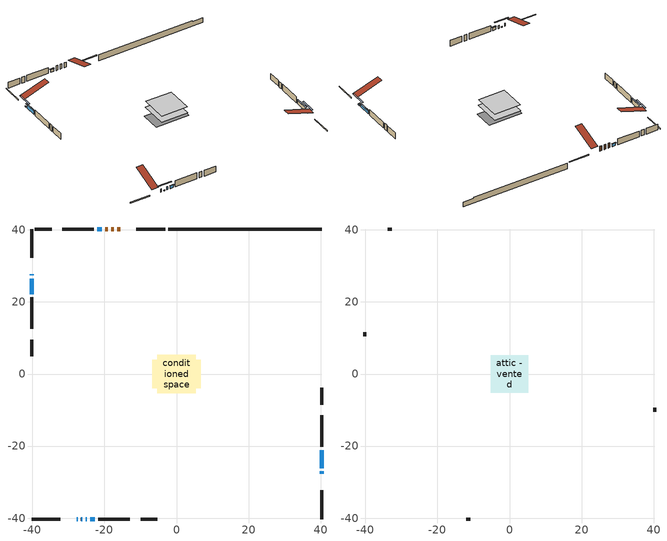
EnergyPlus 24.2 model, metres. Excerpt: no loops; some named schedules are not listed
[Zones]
conditioned space
 floor adiabatic (AdiabaticFloorConstruction): -5.33,-5.33 -5.33,5.33 5.33,5.33 5.33,-5.33 z1.22
 floor foundation (Slab1 construction): -6.7,-3.92 -6.7,3.92 6.7,3.92 6.7,-3.92 z-1.22
 wall outside (RimJoist1 construction): -3.16,40.24 -11.12,40.24 / -40.24,-40.24 -32.28,-40.24 / -40.24,40.24 -40.24,32.28 / 40.24,-40.24 40.24,-32.28 z1.22:1.52
 wall outside (AdiabaticWallConstruction 1): -15.66,40.24 -16.45,40.24 / -17.37,40.24 -18.11,40.24 / -19.03,40.24 -19.77,40.24 z1.22:3.25
 wall outside (AdiabaticWallConstruction): -27.73,-40.24 -27.43,-40.24 / -25.23,-40.24 -24.85,-40.24 z1.22:2.44; 40.24,-27.74 40.24,-27.04 / -26.51,-40.24 -26.15,-40.24 / -40.24,27.74 -40.24,27.39 z1.22:1.52; 40.24,-26.12 40.24,-21.16 z1.22:2.63; -20.69,40.24 -21.99,40.24 / -23.92,-40.24 -22.63,-40.24 z1.22:2.32; -40.24,26.46 -40.24,22.2 z1.22:3.04
 wall outside (Wall1 construction): -22.91,40.24 -31.69,40.24 / -21.7,-40.24 -12.92,-40.24 / -40.24,21.27 -40.24,12.49 / 40.24,-20.23 40.24,-11.45 z1.22:3.66
 wall outside (Wall3 construction): -34.65,40.24 -39.31,40.24 / -9.96,-40.24 -5.31,-40.24 / -40.24,9.53 -40.24,4.88 / 40.24,-8.5 40.24,-3.84 z1.22:3.66
 wall foundation (FoundationWall1 construction): -2.23,40.24,-1.22 -2.23,40.24,1.22 35.99,40.24,1.22 35.99,40.24,0.78 40.24,40.24,0.78 40.24,40.24,-1.22
 window (WindowConstruction 4): -27.73,-40.24 -27.43,-40.24 z1.22:2.44
 window (WindowConstruction 6): 40.24,-27.73 40.24,-27.05 z1.22:1.51
 window (WindowConstruction 7): -26.5,-40.24 -26.16,-40.24 z1.22:1.51
 window (WindowConstruction 8): -40.24,27.73 -40.24,27.39 z1.22:1.51
 window (WindowConstruction 5): -25.23,-40.24 -24.85,-40.24 z1.22:2.44
 window (WindowConstruction): 40.24,-26.12 40.24,-21.16 z1.22:2.63
 window (WindowConstruction 1): -20.7,40.24 -21.98,40.24 z1.22:2.32
 window (WindowConstruction 2): -23.92,-40.24 -22.63,-40.24 z1.22:2.32
 window (WindowConstruction 3): -40.24,26.46 -40.24,22.2 z1.22:3.04
 door (Door): -15.67,40.24 -16.44,40.24 z1.22:3.25
 door (Door 1): -17.37,40.24 -18.11,40.24 z1.22:3.25
 door (Door 2): -19.03,40.24 -19.77,40.24 z1.22:3.25
 ceiling adiabatic (AdiabaticFloorConstruction): 5.33,-5.33 5.33,5.33 -5.33,5.33 -5.33,-5.33 z1.22
attic - vented
 floor to conditioned space (Floor1 construction Reversed): -5.23,-5.23 -5.23,5.23 5.23,5.23 5.23,-5.23 z3.66
 wall outside (Wall2 construction): -32.62,40.24 -33.72,40.24 / -11.99,-40.24 -10.89,-40.24 / -40.24,11.56 -40.24,10.46 / 40.24,-10.52 40.24,-9.43 z1.22:3.66
 roof outside (Roof1 construction): -14.74,40.24,3.66 -14.74,30.05,7.05 -12.05,30.05,7.05 -12.05,40.24,3.66; -28.66,-40.24,3.66 -28.66,-30.05,7.05 -31.35,-30.05,7.05 -31.35,-40.24,3.66; -40.24,28.66,3.66 -30.05,28.66,7.05 -30.05,31.35,7.05 -40.24,31.35,3.66; 40.24,-28.66,3.66 30.05,-28.66,7.05 30.05,-31.35,7.05 40.24,-31.35,3.66
shading: 40.24,-24.41 40.24,-30.37 40.65,-30.37 40.65,-24.41 z4.15; -23.52,-40.24 -29.14,-40.24 -29.14,-40.65 -23.52,-40.65 z4.15; -40.24,24.75 -40.24,30.37 -40.65,30.37 -40.65,24.75 z4.15; 40.24,-20.96 40.24,-26.32 40.65,-26.32 40.65,-20.96 z2.83; -22.19,40.24 -20.49,40.24 -20.49,40.65 -22.19,40.65 z2.52; -22.43,-40.24 -24.12,-40.24 -24.12,-40.65 -22.43,-40.65 z2.52; -40.24,22 -40.24,26.66 -40.65,26.66 -40.65,22 z3.24
[Building]
Building 1: Terrain=Suburbs
[Site:Location]
Vancouver Intl AP_BC: Latitude {deg}=49.19; Longitude {deg}=-123.18; Time Zone {hr}=-8; Elevation {m}=4; Keep Site Location Information=Yes
[Site:GroundTemperature:Shallow]
8.06451, 6.96315, 6.87495, 7.3976, 9.49575, 11.5841, 13.3946, 14.5416, 14.639, 13.7062, 11.9418, 9.91751
[Site:WaterMainsTemperature]
Calculation Method=Schedule; Temperature Schedule=mains temperature schedule
[Material] Roughness=Rough; Thermal Absorptance=0.9
Name | Thickness {m} | Conductivity {W/m-K} | Density {kg/m3} | Specific Heat {J/kg-K} | Solar Absorptance | Visible Absorptance
asphalt or fiberglass shingles | 0.00635 | 0.162714 | 1121.4 | 1465.45 | 0.84 | 0.84
ceiling loosefill ins | 0.0846667 | 0.0480833 | 16.02 | 1046.75 | 0.7 | 0.7
ceiling stud and cavity | 0.1397 | 0.087088 | 65.682 | 1177.47 | 0.7 | 0.7
concrete 4.0 in. | 0.1016 | 1.803125 | 2242.8 | 837.4 | 0.7 | 0.7
concrete 8.0 in. | 0.2032 | 1.803125 | 2242.8 | 837.4 | 0.7 | 0.7
door material | 0.04445 | 0.053851 | 512.64 | 1214.23 | 0.7 | 0.7
door material 1 | 0.04445 | 0.188738 | 512.64 | 1214.23 | 0.7 | 0.7
door material 2 | 0.04445 | 0.20624 | 512.64 | 1214.23 | 0.7 | 0.7
exterior vertical ins | 0.0369022 | 0.029427 | 32.04 | 1214.23 | 0.7 | 0.7
floor covering | 0.0127 | 0.0433444 | 54.468 | 1339.84 | 0.6 | 0.6
floor rigid ins; wall rigid ins | 0.512978 | 0.029427 | 32.04 | 1214.23 | 0.7 | 0.7
floor stud and cavity | 0.1397 | 1.75129 | 37.0049 | 1207.88 | 0.7 | 0.7
furniture material conditioned space 1 | 0.1524 | 0.115458 | 640.8 | 1214.23 | 0.6 | 0.6
gypsum board | 0.0127 | 0.160291 | 801 | 837.4 | 0.6 | 0.6
gypsum board 1 | 0.0127 | 0.160291 | 801 | 837.4 | 0.7 | 0.7
osb sheathing 0.5 in. | 0.0127 | 0.115458 | 512.64 | 1214.23 | 0.7 | 0.7
osb sheathing 0.75 in. | 0.01905 | 0.115458 | 512.64 | 1214.23 | 0.7 | 0.7
osb sheathing 2.0 in. | 0.0508 | 0.115458 | 512.64 | 1214.23 | 0.7 | 0.7
rim joist stud and cavity | 0.0508 | 0.0495211 | 125.044 | 1163.47 | 0.6 | 0.6
slab rigid ins | 0.00461059 | 0.029427 | 32.04 | 1214.23 | 0.7 | 0.7
wall stud and cavity | 0.1397 | 0.123967 | 139.0536 | 1170.24 | 0.7 | 0.7
wall stud and cavity 1 | 0.0889 | 6.1454 | 50.32683 | 1063.81 | 0.6 | 0.6
wall stud and cavity 2 | 0.1397 | 0.112846 | 139.0536 | 1170.24 | 0.7 | 0.7
wall stud and cavity 3 | 0.0889 | 0.380278 | 52.3479 | 1209.89 | 0.7 | 0.7
wall stud and cavity 4 | 0.0889 | 0.391764 | 83.0341 | 1211.67 | 0.7 | 0.7
wood siding | 0.0254 | 0.102417 | 544.68 | 1172.36 | 0.4 | 0.4
wood siding 1 | 0.00254 | 0.102417 | 544.68 | 1172.36 | 0.4 | 0.4
wood siding 2; wood siding 3; wood siding 4 | 0.0254 | 0.102417 | 544.68 | 1172.36 | 0.7 | 0.7
[WindowMaterial:SimpleGlazingSystem]
Name | U-Factor {W/m2-K} | Solar Heat Gain Coefficient
WindowMaterial | 2.739635 | 0.64
WindowMaterial 1 | 2.76916 | 0.62
WindowMaterial 2 | 2.714084 | 0.66
WindowMaterial 3 | 2.74702 | 0.58
WindowMaterial 4 | 2.736796 | 0.54
WindowMaterial 5 | 2.992306 | 0.41
[Construction]
AdiabaticFloorConstruction: floor stud and cavity, floor rigid ins, osb sheathing 0.75 in., floor covering
AdiabaticWallConstruction: wood siding 3, wall rigid ins, wall stud and cavity 3, gypsum board
AdiabaticWallConstruction 1: wood siding 4, wall rigid ins, wall stud and cavity 3, gypsum board
Door: door material
Door 1: door material 1
Door 2: door material 2
Floor1 construction Reversed: gypsum board, ceiling stud and cavity, ceiling loosefill ins
FoundationWall1 construction: concrete 8.0 in., gypsum board 1
furniture construction conditioned space 1: furniture material conditioned space 1
PartitionWallConstruction: gypsum board, wall stud and cavity 4, gypsum board
RimJoist1 construction: wood siding 2, osb sheathing 2.0 in., rim joist stud and cavity
Roof1 construction: asphalt or fiberglass shingles
Slab1 construction: slab rigid ins, concrete 4.0 in.
Wall1 construction: wood siding, osb sheathing 0.5 in., wall stud and cavity, gypsum board
Wall2 construction: wood siding 1, wall stud and cavity 1
Wall3 construction: wood siding, osb sheathing 0.5 in., wall stud and cavity 2, gypsum board
WindowConstruction: WindowMaterial
WindowConstruction 1; WindowConstruction 2: WindowMaterial 1
WindowConstruction 3: WindowMaterial 2
WindowConstruction 4: WindowMaterial 3
WindowConstruction 5: WindowMaterial 4
WindowConstruction 6; WindowConstruction 7; WindowConstruction 8: WindowMaterial 5
[Zone] Multiplier=1; Part of Total Floor Area=Yes
Name | Volume {m3}
attic - vented | 60.2666
conditioned space | 546.9
[Space]
Name | Zone | Volume {m3}
attic - vented 1 | attic - vented | 60.2666
conditioned space 1 | conditioned space | 546.9
[ZoneInfiltration:EffectiveLeakageArea]
infil attic - vented 1: Zone or Space=attic - vented 1; Schedule=Always On Discrete; Effective Air Leakage Area {cm2}=4524.83; Stack Coefficient=0.000405649; Wind Coefficient=1.3608e-05
[ZoneMixing]
whole house fan mix: Zone or Space=attic - vented; Schedule=Always On Continuous; Design Flow Rate Calculation Method=Flow/Zone; Design Flow Rate {m3/s}=0; Source Zone or Space=conditioned space
[SurfaceProperty:ExposedFoundationPerimeter]
Slab1: Exposed Perimeter Calculation Method=TotalExposedPerimeter; Total Exposed Perimeter {m}=42.47
[InternalMass] Zone or ZoneList=conditioned space; Space or SpaceList=conditioned space 1
Name | Construction | Surface Area {m2}
furniture mass conditioned space 1 | furniture construction conditioned space 1 | 87.4921
partition wall mass | PartitionWallConstruction | 218.73
[Lights]
interior lighting: Zone or ZoneList or Space or SpaceList=conditioned space 1; Schedule=interior lighting schedule; Design Level Calculation Method=LightingLevel; Lighting Level {W}=343.2; Return Air Fraction=0; Fraction Radiant=0.6; Fraction Visible=0.2; Fraction Replaceable=1
[People]
occupants: Zone or ZoneList or Space or SpaceList=conditioned space 1; Number of People Schedule=occupants schedule; Number of People Calculation Method=People; Number of People=3; Fraction Radiant=0.314171; Sensible Heat Fraction=0.56303; Activity Level Schedule=occupants activity schedule; Carbon Dioxide Generation Rate {m3/s-W}=0; Enable ASHRAE 55 Comfort Warnings=No; Mean Radiant Temperature Calculation Type=EnclosureAveraged
[ElectricEquipment] Zone or ZoneList or Space or SpaceList=conditioned space 1; Design Level Calculation Method=EquipmentLevel
Name | Schedule | Design Level {W} | Fraction Latent | Fraction Radiant | Fraction Lost
clothes dryer | clothes dryer schedule | 140.772 | 0.015 | 0.081 | 0.85
clothes washer | clothes washer schedule | 32.1985 | 0.03 | 0.162 | 0.7
cooking range | cooking range schedule | 215.147 | 0.08 | 0.432 | 0.2
dishwasher | dishwasher schedule | 66.8632 | 0.3 | 0.18 | 0.4
fridge | fridge schedule | 72.9452 | 0 | 0.6 | 0
mech vent house fan | mech vent house fan schedule | 10 | 0 | 0 | 1
mech vent house fan cfis | mech vent house fan cfis schedule | 0 | 0 | 0 | 0
misc plug loads | misc plug loads schedule | 494.7 | 0.045 | 0.513 | 0.1
whole house fan | Always On Discrete | 0 | 0 | 0 | 1
[OtherEquipment] Zone or ZoneList or Space or SpaceList=conditioned space 1; Design Level Calculation Method=EquipmentLevel
Name | Fuel Type | Schedule | Design Level {W} | Fraction Latent | Fraction Radiant | Fraction Lost
clothes dryer 1 | Electricity | clothes dryer schedule | 0 | 0.015 | 0.081 | 0.85
cooking range 1 | Electricity | cooking range schedule | 0 | 0.08 | 0.432 | 0.2
general water use latent | None | general water use schedule | 62.594 | 1 | 0 | 0
general water use sensible | None | general water use schedule | -61.6891 | 0 | 0.6 | 0
mech vent house fan latent load | None | Always On Discrete | 0 | 1 | 0 | 0
mech vent house fan sensible load | None | Always On Discrete | 0 | 0 | 0 | 0
water heater energy adjustment1 | NaturalGas | Always On Discrete | 0.01 | 0 | 0 | 1
[ZoneInfiltration:DesignFlowRate] Zone or ZoneList or Space or SpaceList=conditioned space 1; Schedule=Always On Discrete; Design Flow Rate Calculation Method=Flow/Zone; Design Flow Rate {m3/s}=0
infil flow; natural vent flow; whole house fan flow
[AvailabilityManager:Scheduled]
furnace airloop Availability Manager: Schedule=Always On Discrete
[Foundation:Kiva]
Foundation Kiva 1: Initial Indoor Air Temperature {C}=21; Wall Height Above Grade {m}=1.21999; Wall Depth Below Slab {m}=0.2032; Custom Block Material Name 1=exterior vertical ins; Custom Block Depth 1 {m}=2.43998; Custom Block X Position 1 {m}=0.2159; Custom Block Z Position 1 {m}=0
[Foundation:Kiva:Settings]
Soil Conductivity {W/m-K}=0.849921; Soil Density {kg/m3}=1842.3; Soil Specific Heat {J/kg-K}=418.7; Ground Solar Absorptivity=0.9; Ground Thermal Absorptivity=0.9; Ground Surface Roughness {m}=0.03; Far-Field Width {m}=40; Deep-Ground Boundary Condition=ZeroFlux; Deep-Ground Depth {m}=40; Minimum Cell Dimension {m}=0.2; Maximum Cell Growth Coefficient=3; Simulation Timestep=Timestep
[Exterior:Lights]
exterior lighting: Schedule=exterior lighting schedule; Design Level {W}=75.6
[EnergyManagementSystem:GlobalVariable]
furnace_airloop_Fan_RTF
infil_program_Qfan
infil_program_Qinf
natural_vent_program_Qnv
natural_vent_program_Qwhf
[EnergyManagementSystem:Sensor]
Name | Output:Variable or Output:Meter Index Key | Output:Variable or Output:Meter
airflow_gain | infil flow | Infiltration Sensible Heat Gain Energy
airflow_gain_1 | natural vent flow | Infiltration Sensible Heat Gain Energy
airflow_gain_2 | whole house fan flow | Infiltration Sensible Heat Gain Energy
airflow_loss | infil flow | Infiltration Sensible Heat Loss Energy
airflow_loss_1 | natural vent flow | Infiltration Sensible Heat Loss Energy
airflow_loss_2 | whole house fan flow | Infiltration Sensible Heat Loss Energy
clg_load_cond |  | Cooling:EnergyTransfer:Zone:CONDITIONED SPACE
clg_sp_s; clg_sp_s_1 | cooling setpoint | Schedule Value
clothes_dryer_exhaust_0_sch_s | clothes dryer exhaust 0 schedule | Schedule Value
cool_season | cooling season schedule | Schedule Value
htg_load_cond |  | Heating:EnergyTransfer:Zone:CONDITIONED SPACE
htg_sp_s; htg_sp_s_1 | heating setpoint | Schedule Value
ig_ee_conv | clothes dryer | Electric Equipment Convective Heating Energy
ig_ee_conv_2 | cooking range | Electric Equipment Convective Heating Energy
ig_ee_conv_4 | fridge | Electric Equipment Convective Heating Energy
ig_ee_conv_5 | misc plug loads | Electric Equipment Convective Heating Energy
ig_ee_conv_6 | whole house fan | Electric Equipment Convective Heating Energy
ig_ee_rad | clothes dryer | Electric Equipment Radiant Heating Energy
ig_ee_rad_2 | cooking range | Electric Equipment Radiant Heating Energy
ig_ee_rad_4 | fridge | Electric Equipment Radiant Heating Energy
ig_ee_rad_5 | misc plug loads | Electric Equipment Radiant Heating Energy
ig_ee_rad_6 | whole house fan | Electric Equipment Radiant Heating Energy
ig_lgt_conv | interior lighting | Lights Convective Heating Energy
ig_lgt_rad | interior lighting | Lights Radiant Heating Energy
ig_lgt_vis | interior lighting | Lights Visible Radiation Heating Energy
ig_oe_conv | clothes dryer 1 | Other Equipment Convective Heating Energy
ig_oe_conv_1 | cooking range 1 | Other Equipment Convective Heating Energy
ig_oe_conv_2 | general water use latent | Other Equipment Convective Heating Energy
ig_oe_conv_3 | general water use sensible | Other Equipment Convective Heating Energy
ig_oe_conv_4 | water heater energy adjustment1 | Other Equipment Convective Heating Energy
ig_oe_rad | clothes dryer 1 | Other Equipment Radiant Heating Energy
ig_oe_rad_1 | cooking range 1 | Other Equipment Radiant Heating Energy
ig_oe_rad_2 | general water use latent | Other Equipment Radiant Heating Energy
ig_oe_rad_3 | general water use sensible | Other Equipment Radiant Heating Energy
ig_oe_rad_4 | water heater energy adjustment1 | Other Equipment Radiant Heating Energy
ig_ppl_conv | occupants | People Convective Heating Energy
ig_ppl_rad | occupants | People Radiant Heating Energy
im_conv | furniture mass conditioned space 1 | Surface Inside Face Convection Heat Gain Energy
im_conv_1 | partition wall mass | Surface Inside Face Convection Heat Gain Energy
im_ig | furniture mass conditioned space 1 | Surface Inside Face Internal Gains Radiation Heat Gain Energy
im_ig_1 | partition wall mass | Surface Inside Face Internal Gains Radiation Heat Gain Energy
im_lgt | furniture mass conditioned space 1 | Surface Inside Face Lights Radiation Heat Gain Energy
im_lgt_1 | partition wall mass | Surface Inside Face Lights Radiation Heat Gain Energy
im_sol | furniture mass conditioned space 1 | Surface Inside Face Solar Radiation Heat Gain Energy
im_sol_1 | partition wall mass | Surface Inside Face Solar Radiation Heat Gain Energy
im_surf | furniture mass conditioned space 1 | Surface Inside Face Net Surface Thermal Radiation Heat Gain Energy
im_surf_1 | partition wall mass | Surface Inside Face Net Surface Thermal Radiation Heat Gain Energy
mv_conv | mech vent house fan | Electric Equipment Convective Heating Energy
mv_conv_1 | mech vent house fan cfis | Electric Equipment Convective Heating Energy
mv_conv_2 | mech vent house fan latent load | Other Equipment Convective Heating Energy
mv_conv_3 | mech vent house fan sensible load | Other Equipment Convective Heating Energy
mv_rad | mech vent house fan | Electric Equipment Radiant Heating Energy
mv_rad_1 | mech vent house fan cfis | Electric Equipment Radiant Heating Energy
mv_rad_2 | mech vent house fan latent load | Other Equipment Radiant Heating Energy
mv_rad_3 | mech vent house fan sensible load | Other Equipment Radiant Heating Energy
natural_vent_s | natural vent schedule | Schedule Value
out_pb_s |  | Site Outdoor Air Barometric Pressure
out_wt_s |  | Site Outdoor Air Humidity Ratio
site_vw_s |  | Site Wind Speed
ss_back_out | Window1 | Surface Window Shortwave from Zone Back Out Window Heat Transfer Rate
ss_back_out_1 | Window10 | Surface Window Shortwave from Zone Back Out Window Heat Transfer Rate
ss_back_out_2 | Window12 | Surface Window Shortwave from Zone Back Out Window Heat Transfer Rate
ss_back_out_3 | Window13 | Surface Window Shortwave from Zone Back Out Window Heat Transfer Rate
ss_back_out_4 | Window2 | Surface Window Shortwave from Zone Back Out Window Heat Transfer Rate
ss_back_out_5 | Window3 | Surface Window Shortwave from Zone Back Out Window Heat Transfer Rate
ss_back_out_6 | Window6 | Surface Window Shortwave from Zone Back Out Window Heat Transfer Rate
ss_back_out_7 | Window7 | Surface Window Shortwave from Zone Back Out Window Heat Transfer Rate
ss_back_out_8 | Window8 | Surface Window Shortwave from Zone Back Out Window Heat Transfer Rate
ss_conv | Door1 | Surface Inside Face Convection Heat Gain Energy
ss_conv_1 | Door2 | Surface Inside Face Convection Heat Gain Energy
ss_conv_10 | Window7 | Surface Inside Face Convection Heat Gain Energy
ss_conv_11 | Window8 | Surface Inside Face Convection Heat Gain Energy
ss_conv_2 | Door3 | Surface Inside Face Convection Heat Gain Energy
ss_conv_3 | Window1 | Surface Inside Face Convection Heat Gain Energy
ss_conv_4 | Window10 | Surface Inside Face Convection Heat Gain Energy
ss_conv_5 | Window12 | Surface Inside Face Convection Heat Gain Energy
ss_conv_6 | Window13 | Surface Inside Face Convection Heat Gain Energy
ss_conv_7 | Window2 | Surface Inside Face Convection Heat Gain Energy
ss_conv_8 | Window3 | Surface Inside Face Convection Heat Gain Energy
ss_conv_9 | Window6 | Surface Inside Face Convection Heat Gain Energy
ss_ig | Door1 | Surface Inside Face Internal Gains Radiation Heat Gain Energy
ss_ig_1 | Door2 | Surface Inside Face Internal Gains Radiation Heat Gain Energy
ss_ig_10 | Window7 | Surface Inside Face Internal Gains Radiation Heat Gain Energy
ss_ig_11 | Window8 | Surface Inside Face Internal Gains Radiation Heat Gain Energy
ss_ig_2 | Door3 | Surface Inside Face Internal Gains Radiation Heat Gain Energy
ss_ig_3 | Window1 | Surface Inside Face Internal Gains Radiation Heat Gain Energy
ss_ig_4 | Window10 | Surface Inside Face Internal Gains Radiation Heat Gain Energy
ss_ig_5 | Window12 | Surface Inside Face Internal Gains Radiation Heat Gain Energy
ss_ig_6 | Window13 | Surface Inside Face Internal Gains Radiation Heat Gain Energy
ss_ig_7 | Window2 | Surface Inside Face Internal Gains Radiation Heat Gain Energy
ss_ig_8 | Window3 | Surface Inside Face Internal Gains Radiation Heat Gain Energy
ss_ig_9 | Window6 | Surface Inside Face Internal Gains Radiation Heat Gain Energy
ss_lgt | Door1 | Surface Inside Face Lights Radiation Heat Gain Energy
ss_lgt_1 | Door2 | Surface Inside Face Lights Radiation Heat Gain Energy
ss_lgt_2 | Door3 | Surface Inside Face Lights Radiation Heat Gain Energy
ss_sol | Door1 | Surface Inside Face Solar Radiation Heat Gain Energy
ss_sol_1 | Door2 | Surface Inside Face Solar Radiation Heat Gain Energy
ss_sol_2 | Door3 | Surface Inside Face Solar Radiation Heat Gain Energy
ss_surf | Door1 | Surface Inside Face Net Surface Thermal Radiation Heat Gain Energy
ss_surf_1 | Door2 | Surface Inside Face Net Surface Thermal Radiation Heat Gain Energy
ss_surf_10 | Window7 | Surface Inside Face Net Surface Thermal Radiation Heat Gain Energy
ss_surf_11 | Window8 | Surface Inside Face Net Surface Thermal Radiation Heat Gain Energy
ss_surf_2 | Door3 | Surface Inside Face Net Surface Thermal Radiation Heat Gain Energy
ss_surf_3 | Window1 | Surface Inside Face Net Surface Thermal Radiation Heat Gain Energy
ss_surf_4 | Window10 | Surface Inside Face Net Surface Thermal Radiation Heat Gain Energy
ss_surf_5 | Window12 | Surface Inside Face Net Surface Thermal Radiation Heat Gain Energy
ss_surf_6 | Window13 | Surface Inside Face Net Surface Thermal Radiation Heat Gain Energy
ss_surf_7 | Window2 | Surface Inside Face Net Surface Thermal Radiation Heat Gain Energy
ss_surf_8 | Window3 | Surface Inside Face Net Surface Thermal Radiation Heat Gain Energy
ss_surf_9 | Window6 | Surface Inside Face Net Surface Thermal Radiation Heat Gain Energy
ss_trans_in | Window1 | Surface Window Transmitted Solar Radiation Rate
ss_trans_in_1 | Window10 | Surface Window Transmitted Solar Radiation Rate
ss_trans_in_2 | Window12 | Surface Window Transmitted Solar Radiation Rate
ss_trans_in_3 | Window13 | Surface Window Transmitted Solar Radiation Rate
ss_trans_in_4 | Window2 | Surface Window Transmitted Solar Radiation Rate
ss_trans_in_5 | Window3 | Surface Window Transmitted Solar Radiation Rate
ss_trans_in_6 | Window6 | Surface Window Transmitted Solar Radiation Rate
ss_trans_in_7 | Window7 | Surface Window Transmitted Solar Radiation Rate
ss_trans_in_8 | Window8 | Surface Window Transmitted Solar Radiation Rate
ss_trans_out | Window1 | Surface Inside Face Initial Transmitted Diffuse Transmitted Out Window Solar Radiation Rate
ss_trans_out_1 | Window10 | Surface Inside Face Initial Transmitted Diffuse Transmitted Out Window Solar Radiation Rate
ss_trans_out_2 | Window12 | Surface Inside Face Initial Transmitted Diffuse Transmitted Out Window Solar Radiation Rate
ss_trans_out_3 | Window13 | Surface Inside Face Initial Transmitted Diffuse Transmitted Out Window Solar Radiation Rate
ss_trans_out_4 | Window2 | Surface Inside Face Initial Transmitted Diffuse Transmitted Out Window Solar Radiation Rate
ss_trans_out_5 | Window3 | Surface Inside Face Initial Transmitted Diffuse Transmitted Out Window Solar Radiation Rate
ss_trans_out_6 | Window6 | Surface Inside Face Initial Transmitted Diffuse Transmitted Out Window Solar Radiation Rate
ss_trans_out_7 | Window7 | Surface Inside Face Initial Transmitted Diffuse Transmitted Out Window Solar Radiation Rate
ss_trans_out_8 | Window8 | Surface Inside Face Initial Transmitted Diffuse Transmitted Out Window Solar Radiation Rate
s_conv | Floor1 | Surface Inside Face Convection Heat Gain Energy
s_conv_1 | FoundationWall1 | Surface Inside Face Convection Heat Gain Energy
s_conv_10 | Wall1:180 | Surface Inside Face Convection Heat Gain Energy
s_conv_11 | Wall1:270 | Surface Inside Face Convection Heat Gain Energy
s_conv_12 | Wall1:90 | Surface Inside Face Convection Heat Gain Energy
s_conv_13 | Wall3:0 | Surface Inside Face Convection Heat Gain Energy
s_conv_14 | Wall3:180 | Surface Inside Face Convection Heat Gain Energy
s_conv_15 | Wall3:270 | Surface Inside Face Convection Heat Gain Energy
s_conv_16 | Wall3:90 | Surface Inside Face Convection Heat Gain Energy
s_conv_2 | inferred conditioned ceiling | Surface Inside Face Convection Heat Gain Energy
s_conv_3 | inferred conditioned floor | Surface Inside Face Convection Heat Gain Energy
s_conv_4 | RimJoist1:0 | Surface Inside Face Convection Heat Gain Energy
s_conv_5 | RimJoist1:180 | Surface Inside Face Convection Heat Gain Energy
s_conv_6 | RimJoist1:270 | Surface Inside Face Convection Heat Gain Energy
s_conv_7 | RimJoist1:90 | Surface Inside Face Convection Heat Gain Energy
s_conv_8 | Slab1 | Surface Inside Face Convection Heat Gain Energy
s_conv_9 | Wall1:0 | Surface Inside Face Convection Heat Gain Energy
s_ig | Floor1 | Surface Inside Face Internal Gains Radiation Heat Gain Energy
s_ig_1 | FoundationWall1 | Surface Inside Face Internal Gains Radiation Heat Gain Energy
s_ig_10 | Wall1:180 | Surface Inside Face Internal Gains Radiation Heat Gain Energy
s_ig_11 | Wall1:270 | Surface Inside Face Internal Gains Radiation Heat Gain Energy
s_ig_12 | Wall1:90 | Surface Inside Face Internal Gains Radiation Heat Gain Energy
s_ig_13 | Wall3:0 | Surface Inside Face Internal Gains Radiation Heat Gain Energy
s_ig_14 | Wall3:180 | Surface Inside Face Internal Gains Radiation Heat Gain Energy
s_ig_15 | Wall3:270 | Surface Inside Face Internal Gains Radiation Heat Gain Energy
s_ig_16 | Wall3:90 | Surface Inside Face Internal Gains Radiation Heat Gain Energy
s_ig_2 | inferred conditioned ceiling | Surface Inside Face Internal Gains Radiation Heat Gain Energy
s_ig_3 | inferred conditioned floor | Surface Inside Face Internal Gains Radiation Heat Gain Energy
s_ig_4 | RimJoist1:0 | Surface Inside Face Internal Gains Radiation Heat Gain Energy
s_ig_5 | RimJoist1:180 | Surface Inside Face Internal Gains Radiation Heat Gain Energy
s_ig_6 | RimJoist1:270 | Surface Inside Face Internal Gains Radiation Heat Gain Energy
s_ig_7 | RimJoist1:90 | Surface Inside Face Internal Gains Radiation Heat Gain Energy
s_ig_8 | Slab1 | Surface Inside Face Internal Gains Radiation Heat Gain Energy
s_ig_9 | Wall1:0 | Surface Inside Face Internal Gains Radiation Heat Gain Energy
s_lgt | Floor1 | Surface Inside Face Lights Radiation Heat Gain Energy
s_lgt_1 | FoundationWall1 | Surface Inside Face Lights Radiation Heat Gain Energy
